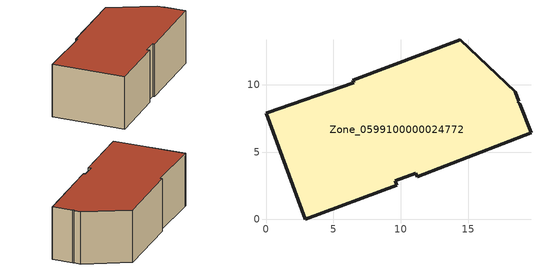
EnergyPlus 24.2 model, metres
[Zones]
Zone_0599100000024772
 floor ground (C_G): 18.82,8.6 19.67,6.41 11.21,3.16 11.11,3.42 9.6,2.86 9.72,2.53 2.93,0 0,7.89 0.09,7.92 6.52,10.14 6.44,10.32 14.42,13.34 18.49,9.46 18.76,8.75 18.67,8.72 z0
 wall outside (C_F): 2.93,0 9.72,2.53 9.6,2.86 11.11,3.42 11.21,3.16 19.67,6.41 18.82,8.6 18.67,8.72 18.76,8.75 18.49,9.46 14.42,13.34 6.44,10.32 6.52,10.14 0.09,7.92 0,7.89 2.93,0 z0:6.23
 roof outside (C_R): 19.67,6.41 18.82,8.6 18.67,8.72 18.76,8.75 18.49,9.46 14.42,13.34 6.44,10.32 6.52,10.14 0.09,7.92 0,7.89 2.93,0 9.72,2.53 9.6,2.86 11.11,3.42 11.21,3.16 z6.23
[BUILDING]
Pand.0599100000024772: North Axis=0; Terrain=City; Loads Convergence Tolerance Value=0.04; Temperature Convergence Tolerance Value=0.4; Solar Distribution=FullExterior; Maximum Number of Warmup Days=25; Minimum Number of Warmup Days=1
[Site:Location]
Rotterdam.The.Hague.AP_ZH_NLD Design_Conditions: Latitude=51.96; Longitude=4.45; Time Zone=1; Elevation=-4.5
[SITE:GROUNDTEMPERATURE:BUILDINGSURFACE]
18, 18, 18, 18, 18, 18, 18, 18, 18, 18, 18, 18
[MATERIAL] Thermal Absorptance=0.9; Solar Absorptance=0.7; Visible Absorptance=0.7
Name | Roughness | Thickness | Conductivity | Density | Specific Heat
G.TC.1946 | MediumSmooth | 0.15 | 1 | 540 | 1210
F.TC.1946 | Rough | 0.3 | 0.857143 | 1920 | 840
R.TC.1946 | MediumRough | 0.2 | 0.909091 | 1500 | 1000
[CONSTRUCTION]
C_G: G.TC.1946
C_F: F.TC.1946
C_R: R.TC.1946
[ZONE]
Zone_0599100000024772: Type=1; Multiplier=1; Ceiling Height=Autocalculate; Volume=Autocalculate; Floor Area=autocalculate; Part of Total Floor Area=Yes
[ZONEINFILTRATION:DESIGNFLOWRATE]
Infil_Zone_0599100000024772: Zone or ZoneList or Space or SpaceList=Zone_0599100000024772; Schedule=AlwaysOn; Design Flow Rate Calculation Method=Flow/Area; Flow Rate per Floor Area=0.003; Constant Term Coefficient=1; Temperature Term Coefficient=0; Velocity Term Coefficient=0; Velocity Squared Term Coefficient=0
[HVACTEMPLATE:ZONE:IDEALLOADSAIRSYSTEM]
Zone_0599100000024772: Maximum Heating Supply Air Temperature=50; Minimum Cooling Supply Air Temperature=13; Maximum Heating Supply Air Humidity Ratio=0.0156; Minimum Cooling Supply Air Humidity Ratio=0.0077; Heating Limit=NoLimit; Cooling Limit=NoLimit; Dehumidification Control Type=ConstantSensibleHeatRatio; Cooling Sensible Heat Ratio=0.7; Dehumidification Setpoint=60; Humidification Control Type=None; Humidification Setpoint=30; Outdoor Air Method=None; Outdoor Air Flow Rate per Person=0.00944; Outdoor Air Flow Rate per Zone Floor Area=0; Outdoor Air Flow Rate per Zone=0; Demand Controlled Ventilation Type=None; Outdoor Air Economizer Type=NoEconomizer; Heat Recovery Type=None; Sensible Heat Recovery Effectiveness=0.7; Latent Heat Recovery Effectiveness=0.65
[ZONECONTROL:THERMOSTAT]
ThermostatControl_Zone_0599100000024772: Zone or ZoneList=Zone_0599100000024772; Control Type Schedule=DualSetpointControlType; Control 1=Thermostat_Zone_0599100000024772; Temperature Difference Between Cutout And Setpoint=0
[THERMOSTATSETPOINT:DUALSETPOINT]
Thermostat_Zone_0599100000024772: Heating Setpoint Temperature Schedule=HeatingSetpoint_Zone_0599100000024772; Cooling Setpoint Temperature Schedule=CoolingSetpoint_Zone_0599100000024772
[SCHEDULE:COMPACT]
HeatingSetpoint_Zone_0599100000024772: Through: 12/31, For: AllDays, Until: 24:00, 21
CoolingSetpoint_Zone_0599100000024772: Through: 12/31, For: AllDays, Until: 24:00, 24
DualSetpointControlType: Through: 12/31, For: AllDays, Until: 24:00, 4
AlwaysOn: Through: 12/31, For: AllDays, Until: 24:00, 1
